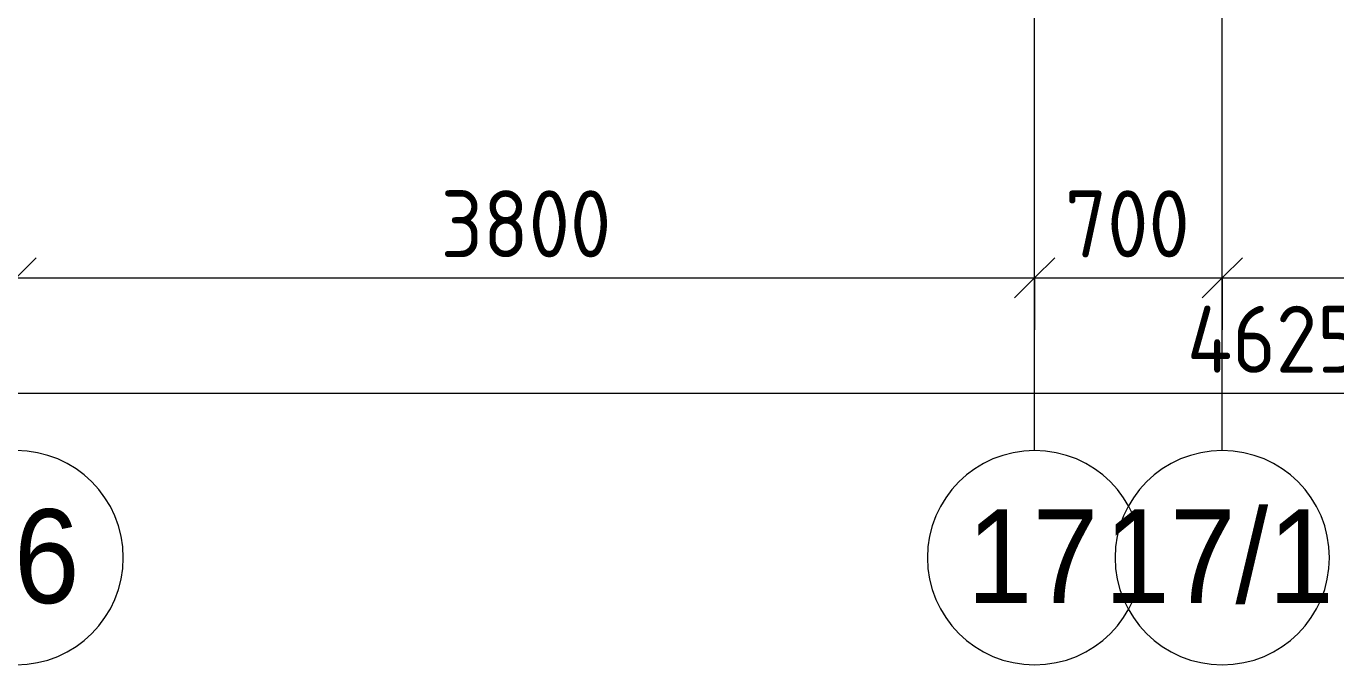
# Model space of a CAD drawing. Header units: millimetres. Extents: x 35524 to 235479, y -8553 to 29000.
# Drawn here: x 56698 to 61584, y -2706 to -322 of the extents above; entities that cross this region are included whole.
import ezdxf

# ---------------------------------------------------------------- set-up
doc = ezdxf.new("R2010")
doc.units = ezdxf.units.MM
for name, color, linetype, lineweight in [('A-ANNO-DIMS', 7, 'Continuous', 9), ('A-ANNO-DIMS-100', 7, 'Continuous', 9), ('Оси', 7, 'Continuous', 9), ('Оси-1', 7, 'Continuous', 20)]:
    doc.layers.add(name, color=color, linetype=linetype, lineweight=lineweight)
doc.styles.add('Arial', font='arial.ttf', dxfattribs={"width": 0.9, "height": 350})
doc.styles.add('ISOCPEUR', font='isocpeur.ttf', dxfattribs={"width": 0.9, "height": 250})
doc.dimstyles.new('ISO-2_5_0_9К_БОЛЬШОЙ_1', dxfattribs={"dimscale": 304.8, "dimtxt": 248.995294, "dimasz": 0.492126, "dimexe": 0.393701, "dimexo": 0.984252, "dimgap": 0, "dimtad": 1, "dimdec": 0, "dimrnd": 10, "dimzin": 0, "dimdsep": 46, "dimtxsty": 'ISOCPEUR', "dimblk1": 'OBLIQUE', "dimblk2": 'OBLIQUE', "dimsah": 1, "dimcen": 0.09, "dimdle": 0.393701, "dimazin": 0, "dimtfac": 1, "dimtdec": 4, "dimtix": 1, "dimtmove": 0, "dimatfit": 3, "dimfxl": 1, "dimtvp": 1, "dimtolj": 1, "dimtzin": 0, "dimarcsym": 2})

# ---------------------------------------------------------------- blocks, each defined once
blk = doc.blocks.new('Ось сетки - D8-29747960-План отделки стен 3 этажа в осях 12-23')
at = {"layer": 'Оси-1'}
for start, end in [(360, 180), (180, 360)]:
    blk.add_arc((0, 0), 4, start, end, dxfattribs=at)
blk = doc.blocks.new('DIMBLOCK17-План отделки стен 3 этажа в осях 12-23')
at = {"layer": 'A-ANNO-DIMS-100'}
for p, q in [((38310, -1886.7), (38310, -1572.8)), ((84560, -1886.7), (84560, -1572.8)), ((38190, -1692.8), (84680, -1692.8)), ((38310, -1692.8), (38310, -1886.7)), ((84560, -1692.8), (84560, -1886.7))]:
    blk.add_line(p, q, dxfattribs=at)
at = {"layer": 'A-ANNO-DIMS-100', "lineweight": 20}
for p, q in [((38310, -1692.8), (38385, -1617.8)), ((84560, -1692.8), (84635, -1617.8)), ((38310, -1692.8), (38235, -1767.8)), ((84560, -1692.8), (84485, -1767.8))]:
    blk.add_line(p, q, dxfattribs=at)
at = {"layer": 'A-ANNO-DIMS-100', "color": 0, "insert": (61028, -1366.1), "char_height": 250, "width": 976.828, "attachment_point": 1, "line_spacing_factor": 1.149209, "style": 'ISOCPEUR'}
blk.add_mtext('46250', dxfattribs=at)
blk = doc.blocks.new('_Oblique')
at = {"color": 0, "linetype": 'ByBlock', "lineweight": -2}
blk.add_line((-0.5, -0.5), (0.5, 0.5), dxfattribs=at)
blk = doc.blocks.new('DIMBLOCK25-План отделки стен 3 этажа в осях 12-23')
at = {"layer": 'A-ANNO-DIMS-100'}
for p, q in [((54460, -1455.7), (54460, -1141.8)), ((56660, -1455.7), (56660, -1141.8)), ((54460, -1261.8), (56660, -1261.8)), ((54460, -1261.8), (54460, -1455.7)), ((56660, -1261.8), (56660, -1455.7))]:
    blk.add_line(p, q, dxfattribs=at)
at = {"layer": 'A-ANNO-DIMS-100', "lineweight": 20}
for p, q in [((54460, -1261.8), (54535, -1186.8)), ((56660, -1261.8), (56735, -1186.8)), ((54460, -1261.8), (54385, -1336.8)), ((56660, -1261.8), (56585, -1336.8))]:
    blk.add_line(p, q, dxfattribs=at)
at = {"layer": 'A-ANNO-DIMS-100', "color": 0, "insert": (55244, -935.2), "char_height": 250, "width": 758.478, "attachment_point": 1, "line_spacing_factor": 1.149209, "style": 'ISOCPEUR'}
blk.add_mtext('2200', dxfattribs=at)
blk = doc.blocks.new('DIMBLOCK26-План отделки стен 3 этажа в осях 12-23')
at = {"layer": 'A-ANNO-DIMS-100'}
for p, q in [((56660, -1455.7), (56660, -1141.8)), ((60460, -1455.7), (60460, -1141.8)), ((56660, -1261.8), (60460, -1261.8)), ((56660, -1261.8), (56660, -1455.7)), ((60460, -1261.8), (60460, -1455.7))]:
    blk.add_line(p, q, dxfattribs=at)
at = {"layer": 'A-ANNO-DIMS-100', "lineweight": 20}
for p, q in [((56660, -1261.8), (56735, -1186.8)), ((60460, -1261.8), (60535, -1186.8)), ((56660, -1261.8), (56585, -1336.8)), ((60460, -1261.8), (60385, -1336.8))]:
    blk.add_line(p, q, dxfattribs=at)
at = {"layer": 'A-ANNO-DIMS-100', "color": 0, "insert": (58244, -935.2), "char_height": 250, "width": 758.478, "attachment_point": 1, "line_spacing_factor": 1.149209, "style": 'ISOCPEUR'}
blk.add_mtext('3800', dxfattribs=at)
blk = doc.blocks.new('DIMBLOCK27-План отделки стен 3 этажа в осях 12-23')
at = {"layer": 'A-ANNO-DIMS-100'}
for p, q in [((60460, -1455.7), (60460, -1141.8)), ((61160, -1455.7), (61160, -1141.8)), ((60460, -1261.8), (61160, -1261.8)), ((60460, -1261.8), (60460, -1455.7)), ((61160, -1261.8), (61160, -1455.7))]:
    blk.add_line(p, q, dxfattribs=at)
at = {"layer": 'A-ANNO-DIMS-100', "lineweight": 20}
for p, q in [((60460, -1261.8), (60535, -1186.8)), ((61160, -1261.8), (61235, -1186.8)), ((60460, -1261.8), (60385, -1336.8)), ((61160, -1261.8), (61085, -1336.8))]:
    blk.add_line(p, q, dxfattribs=at)
at = {"layer": 'A-ANNO-DIMS-100', "color": 0, "insert": (60573, -935.2), "char_height": 250, "width": 568.858, "attachment_point": 1, "line_spacing_factor": 1.149209, "style": 'ISOCPEUR'}
blk.add_mtext('700', dxfattribs=at)
blk = doc.blocks.new('DIMBLOCK28-План отделки стен 3 этажа в осях 12-23')
at = {"layer": 'A-ANNO-DIMS-100'}
for p, q in [((61160, -1455.7), (61160, -1141.8)), ((65660, -1455.7), (65660, -1141.8)), ((61160, -1261.8), (65660, -1261.8)), ((61160, -1261.8), (61160, -1455.7)), ((65660, -1261.8), (65660, -1455.7))]:
    blk.add_line(p, q, dxfattribs=at)
at = {"layer": 'A-ANNO-DIMS-100', "lineweight": 20}
for p, q in [((61160, -1261.8), (61235, -1186.8)), ((65660, -1261.8), (65735, -1186.8)), ((61160, -1261.8), (61085, -1336.8)), ((65660, -1261.8), (65585, -1336.8))]:
    blk.add_line(p, q, dxfattribs=at)
at = {"layer": 'A-ANNO-DIMS-100', "color": 0, "insert": (63082, -935.2), "char_height": 250, "width": 787.208, "attachment_point": 1, "line_spacing_factor": 1.149209, "style": 'ISOCPEUR'}
blk.add_mtext('4500', dxfattribs=at)

msp = doc.modelspace()

# ---------------------------------------------------------------- linework, layer by layer
at = {"layer": 'Оси'}
for p, q in [((60460, -1906.3), (60460, 593.7)), ((61160, -1906.3), (61160, 593.7))]:
    msp.add_line(p, q, dxfattribs=at)

# ---------------------------------------------------------------- block references
at = {"layer": 'Оси-1', "xscale": 99.99999999999993, "yscale": 99.99999999999993, "zscale": 99.99999999999993}
for p in [(56660, -2306.3), (60460, -2306.3), (61160, -2306.3)]:
    msp.add_blockref('Ось сетки - D8-29747960-План отделки стен 3 этажа в осях 12-23', p, dxfattribs=at)

# ---------------------------------------------------------------- texts
at = {"layer": 'Оси', "char_height": 350, "attachment_point": 1, "style": 'Arial'}
for s, insert, width in [('16', (56407.4, -2125.6), 606.076), ('17', (60207.4, -2125.6), 606.076), ('17/1', (60719.7, -2125.6), 1060.633)]:
    msp.add_mtext(s, dxfattribs=dict(at, insert=insert, width=width))

# ---------------------------------------------------------------- dimensions: what is measured, and where the dimension line sits
at = {"layer": 'A-ANNO-DIMS'}
for base, p1, p2, override, picture, middle in [((56660, -1261.8), (54460, -1155.7), (56660, -1155.7), {"dimpost": '<>', "dimfxl": 2200}, 'DIMBLOCK25-План отделки стен 3 этажа в осях 12-23', (55560, -1136.8)), ((60460, -1261.8), (56660, -1155.7), (60460, -1155.7), {"dimpost": '<>', "dimfxl": 3800}, 'DIMBLOCK26-План отделки стен 3 этажа в осях 12-23', (58560, -1136.8)), ((61160, -1261.8), (60460, -1155.7), (61160, -1155.7), {"dimpost": '<>', "dimfxl": 700}, 'DIMBLOCK27-План отделки стен 3 этажа в осях 12-23', (60810, -1136.8)), ((65660, -1261.8), (61160, -1155.7), (65660, -1155.7), {"dimpost": '<>', "dimfxl": 4500}, 'DIMBLOCK28-План отделки стен 3 этажа в осях 12-23', (63410, -1136.8)), ((84560, -1692.8), (38310, -1586.7), (84560, -1586.7), {"dimpost": '<>', "dimfxl": 46250}, 'DIMBLOCK17-План отделки стен 3 этажа в осях 12-23', (61435, -1567.8))]:
    dim = msp.add_linear_dim(base=base, p1=p1, p2=p2, dimstyle='ISO-2_5_0_9К_БОЛЬШОЙ_1', override=override, dxfattribs=at)
    dim.commit()
    dim.dimension.update_dxf_attribs({"geometry": picture, "text_midpoint": middle})

doc.saveas('drawing.dxf')
